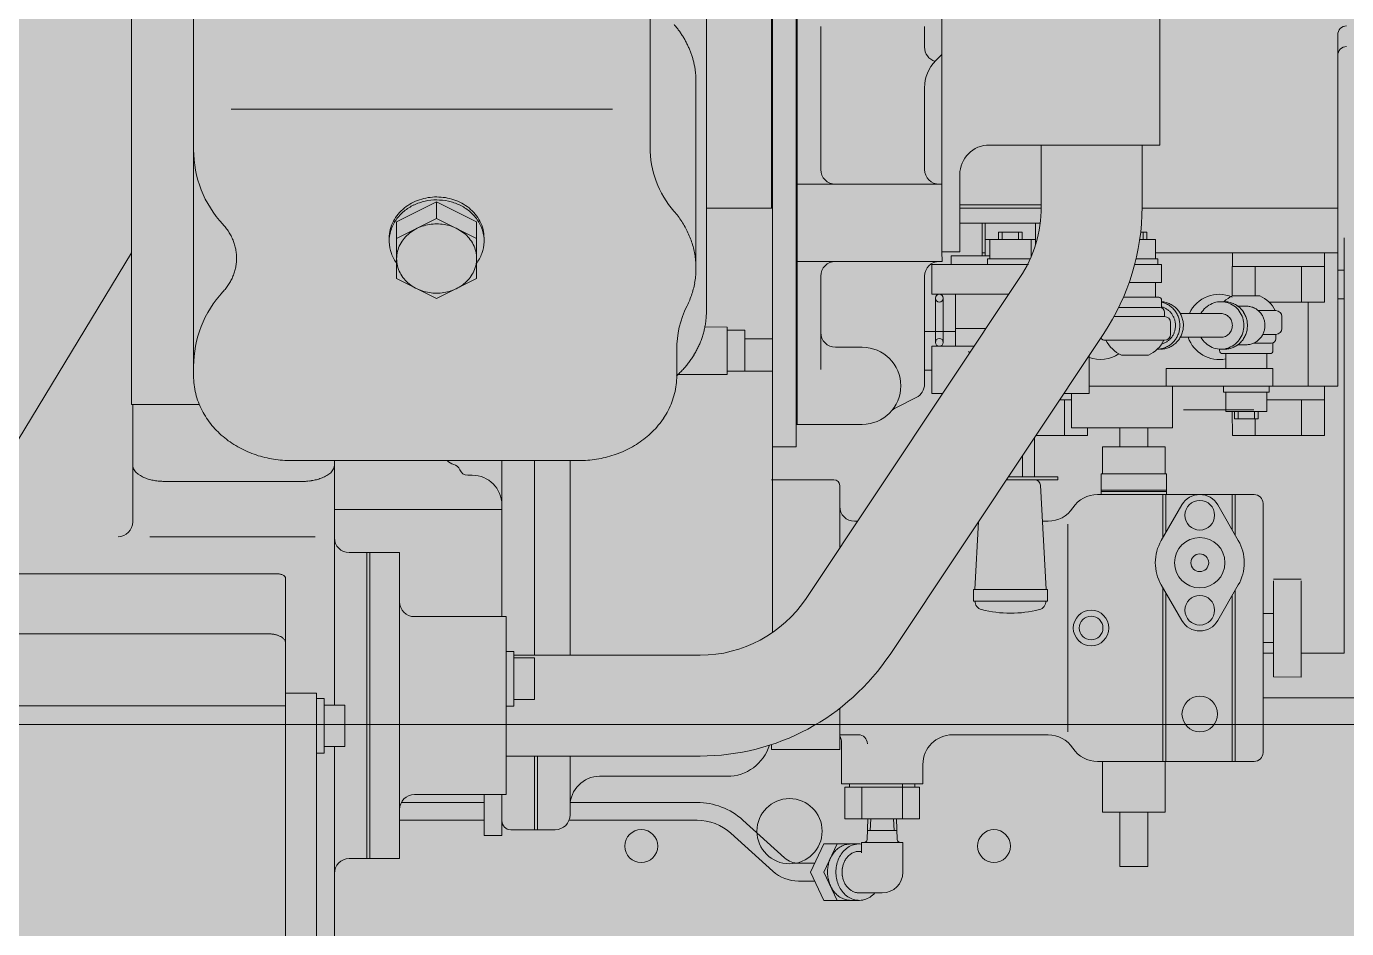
# Model space of a CAD drawing. Header units: millimetres. Extents: x 5121 to 246734, y -48180 to 129206.
# Drawn here: x 75896.1 to 76341.5, y 9935.4 to 10239.5 of the extents above; entities that cross this region are included whole.
import ezdxf

# ---------------------------------------------------------------- set-up
doc = ezdxf.new("R2010")
doc.units = ezdxf.units.MM
for name, color, linetype, lineweight in [('A-FLOR-PATT', 8, 'Continuous', 9), ('G-IMPT', 8, 'Continuous', 9), ('M-EQPM', 50, 'Continuous', 9)]:
    doc.layers.add(name, color=color, linetype=linetype, lineweight=lineweight)

# ---------------------------------------------------------------- blocks, each defined once
blk = doc.blocks.new('TKCS_MAY PHAT DIEN_251105 - TKCS_XREF_260106_MAY PHAT DIEN_dwg_112-2491696-TKCS_MB TỔNG THỂ TẦNG 1')
at = {"layer": 'G-IMPT'}
for p, q in [((19204.72, 25064.27), (19204.72, 25457.34)), ((19213.02, 25134.48), (19213.02, 25457.34)), ((19009.42, 25327.16), (19009.42, 25150.85)), ((19163.42, 25324.98), (19163.42, 25227.97)), ((19221.02, 25220.44), (19221.02, 25268.65)), ((19256.02, 25261.65), (19256.02, 25268.65)), ((19395.42, 25207.34), (19395.42, 25265.81)), ((19259.83, 25257.14), (19261.92, 25259.23)), ((19178.92, 25250.1), (19178.92, 25187.09)), ((19256.02, 25220.44), (19256.02, 25247.95)), ((19150.79, 25240.78), (19022.06, 25240.78)), ((19295.42, 25207.83), (19295.42, 25228.67)), ((19329.42, 25207.83), (19329.42, 25228.67)), ((19213.02, 25215.44), (19261.92, 25215.44)), ((19182.42, 25207.34), (19204.72, 25207.34)), ((19267.92, 25208.47), (19295.42, 25208.47)), ((19267.92, 25207.34), (19295.42, 25207.34)), ((19104.92, 25197.14), (19091.42, 25203.89)), ((19267.92, 25202.34), (19295.07, 25202.34)), ((19275.42, 25191.34), (19275.42, 25202.34)), ((19276.52, 25191.34), (19276.52, 25202.34)), ((19293.52, 25195.2), (19293.52, 25202.34)), ((19075.42, 25197.3), (19075.42, 25196.3)), ((19107.42, 25197.3), (19107.42, 25196.3)), ((19282.27, 25196.84), (19282.27, 25199.34)), ((19287.77, 25196.84), (19287.77, 25199.34)), ((19291.97, 25196.84), (19293.52, 25196.84)), ((19329.77, 25196.84), (19329.77, 25199.34)), ((18932.84, 25100.61), (18988.42, 25192.36)), ((19275.42, 25192.34), (19276.52, 25192.34)), ((19333.97, 25192.34), (19395.42, 25192.34)), ((19359.92, 25187.74), (19359.92, 25192.34)), ((19216.08, 25075.82), (19288.2, 25183.98)), ((19221.02, 25153.03), (19221.02, 25184.44)), ((19256.02, 25148.03), (19256.02, 25184.44)), ((19367.62, 25177.84), (19367.62, 25187.74)), ((19383.22, 25175.74), (19383.22, 25187.74)), ((19397.65, 25186.44), (19395.42, 25186.44)), ((19333.95, 25177.34), (19333.95, 25182.34)), ((19259.72, 25162.14), (19259.72, 25177.04)), ((19262.32, 25162.14), (19262.32, 25177.04)), ((19323.12, 25177.34), (19335.02, 25177.34)), ((19336.02, 25173.84), (19336.02, 25176.34)), ((19356.01, 25175.84), (19357.2, 25175.84)), ((19369.17, 25177.84), (19360, 25177.84)), ((19385.42, 25147.34), (19385.42, 25175.74)), ((19397.65, 25176.84), (19395.42, 25176.84)), ((19321.51, 25173.84), (19335.52, 25173.84)), ((19342.32, 25171.84), (19356.01, 25171.84)), ((19361.73, 25174.34), (19364.58, 25174.34)), ((19374.58, 25172.84), (19368.61, 25172.84)), ((19376.58, 25170.84), (19376.58, 25166.84)), ((19256.02, 25165.8), (19266.52, 25165.8)), ((19266.52, 25160.84), (19266.52, 25166.84)), ((19339.02, 25164.84), (19339.02, 25168.84)), ((19204.72, 25163.3), (19195.42, 25163.3)), ((19244.38, 25056.95), (19316.49, 25165.12)), ((19317.02, 25162.84), (19337.02, 25162.84)), ((19342.32, 25163.84), (19356.01, 25163.84)), ((19361.73, 25161.34), (19364.58, 25161.34)), ((19373.09, 25161.84), (19367.01, 25161.84)), ((19373.58, 25161.84), (19373.58, 25159.34)), ((19172.42, 25159.66), (19172.42, 25150.87)), ((19226.02, 25160.48), (19235.02, 25160.48)), ((19271.3, 25158.64), (19270.85, 25159.02)), ((19322.44, 25157.84), (19331.6, 25157.84)), ((19355.58, 25159.85), (19355.58, 25159.34)), ((19356.01, 25159.84), (19357.2, 25159.84)), ((19372.59, 25158.34), (19356.58, 25158.34)), ((19357.66, 25158.34), (19357.66, 25153.34)), ((19371.51, 25158.34), (19371.51, 25153.34)), ((19204.72, 25152.38), (19189.42, 25152.38)), ((19256.02, 25152.8), (19258.52, 25152.8)), ((19246.33, 25140.09), (19253.25, 25143.56)), ((18988.92, 25141.23), (18988.92, 25101.63)), ((19301.56, 25142.74), (19305.64, 25142.74)), ((19303.22, 25130.74), (19303.22, 25142.74)), ((19343.38, 25139.34), (19367.15, 25139.34)), ((19361.83, 25138.84), (19361.83, 25136.34)), ((19367.33, 25138.84), (19367.33, 25136.34)), ((19371.53, 25142.74), (19390.92, 25142.74)), ((19383.22, 25130.74), (19383.22, 25142.74)), ((19212.72, 25134.48), (19235.02, 25134.48)), ((19367.62, 25130.74), (19367.62, 25136.34)), ((19293.1, 25116.84), (19293.1, 25130.05)), ((19321.88, 25133.34), (19321.88, 25126.96)), ((19331.4, 25133.34), (19331.4, 25126.96)), ((19139.47, 25122.27), (19042.37, 25122.27)), ((19056.92, 25122.27), (19056.92, 25039.85)), ((19124.42, 25056.67), (19124.42, 25122.27)), ((19136.42, 25056.67), (19136.42, 25122.27)), ((19289.06, 25116.84), (19289.06, 25123.98)), ((19101.98, 25117.34), (19103.42, 25117.34)), ((19045.92, 25115.25), (18999.91, 25115.25)), ((19204.42, 25115.84), (19225.42, 25115.84)), ((19227.42, 25092.82), (19227.42, 25113.84)), ((19297.02, 25078.84), (19295.12, 25113.95)), ((19315.64, 25112.34), (19337.64, 25112.34)), ((19314.42, 25110.84), (19367.22, 25110.84)), ((19315.64, 25111.84), (19337.64, 25111.84)), ((19336.42, 25096.18), (19336.42, 25110.84)), ((19337.42, 25097.97), (19337.42, 25110.84)), ((19359.82, 25098.91), (19359.82, 25110.84)), ((19360.82, 25097.18), (19360.82, 25110.84)), ((19370.22, 25023.84), (19370.22, 25107.84)), ((19113.42, 25069.67), (19113.42, 25105.84)), ((19342.83, 25107.34), (19335.9, 25095.34)), ((19361.88, 25095.34), (19354.95, 25107.34)), ((19232.42, 25101.84), (19233.43, 25101.84)), ((19273.02, 25078.84), (19274.26, 25101.78)), ((19295.78, 25101.84), (19297.72, 25101.84)), ((19304.42, 25030.84), (19304.42, 25100.84)), ((19050.41, 25096.63), (18994.64, 25096.63)), ((19068.92, 25091.25), (19068.92, 24988.09)), ((19040.42, 25082.64), (19040.42, 24938.69)), ((19373.72, 25082.34), (19383.12, 25082.34)), ((19342.83, 25068.34), (19335.9, 25080.34)), ((19336.42, 25020.84), (19336.42, 25079.44)), ((19337.42, 25020.84), (19337.42, 25077.71)), ((19354.95, 25068.34), (19361.88, 25080.34)), ((19359.82, 25020.84), (19359.82, 25076.77)), ((19360.82, 25020.84), (19360.82, 25078.5)), ((19370.22, 25070.69), (19373.72, 25070.69)), ((19370.22, 25060.99), (19373.72, 25060.99)), ((19117.42, 25056.67), (19180.31, 25056.67)), ((19373.72, 25057.34), (19370.22, 25057.34)), ((19040.42, 25039.64), (18824.92, 25039.64)), ((20334.47, 25033.34), (18809.93, 25033.34)), ((19227.42, 25029.84), (19233.73, 25029.84)), ((19265.48, 25029.84), (19297.72, 25029.84)), ((19056.92, 25025.85), (19056.92, 24956.69)), ((19114.92, 25022.67), (19180.31, 25022.67)), ((19124.42, 24997.84), (19124.42, 25022.67)), ((19136.42, 25002.84), (19136.42, 25022.67)), ((19314.42, 25020.84), (19367.22, 25020.84)), ((19146.42, 25015.84), (19189.42, 25015.84)), ((19230.73, 25012.14), (19230.73, 25013.34)), ((19234.85, 25001.56), (19234.85, 25012.14)), ((19248.62, 25001.56), (19248.62, 25013.34)), ((19252.73, 25012.14), (19252.73, 25013.34)), ((19079.51, 25007.03), (19107.42, 25007.03)), ((19136.49, 25007.03), (19179.29, 25007.03)), ((19078.92, 25001.03), (19107.42, 25001.03)), ((19136.08, 25001.03), (19179.29, 25001.03)), ((19194.71, 25001.09), (19208.83, 24988.34)), ((19236.62, 24994.5), (19236.87, 25001.56)), ((19237.73, 24997.53), (19237.87, 25001.56)), ((19245.74, 24997.53), (19245.59, 25001.56)), ((19246.84, 24994.5), (19246.59, 25001.56)), ((19116.42, 24997.84), (19125.42, 24997.84)), ((19190.69, 24996.64), (19204.81, 24983.89)), ((19236.73, 24997.53), (19246.74, 24997.53)), ((19233.95, 24990.53), (19234.73, 24990.53)), ((19213.52, 24986.53), (19218.97, 24986.53)), ((19213.52, 24980.53), (19218.97, 24980.53)), ((19233.95, 24976.53), (19241.73, 24976.53))]:
    blk.add_line(p, q, dxfattribs=at)
at = {"layer": 'G-IMPT', "flags": 128}
for points in [[(19204.42, 25457.34), (19220.42, 25457.34), (19220.42, 25777.34), (19204.42, 25777.34), (19204.42, 25457.34), (19204.42, 25207.34)], [(19176.92, 25494.52), (19182.42, 25494.52), (19182.42, 25172.43)], [(19204.72, 25126.94), (19212.72, 25126.94), (19212.72, 25457.34)], [(19011.35, 25141.23), (18988.42, 25141.23), (18988.42, 25356.37)], [(19277.92, 25228.67), (19335.42, 25228.67), (19335.42, 25298.67), (19261.92, 25298.67), (19261.92, 25192.67), (19262.02, 25189.44), (19213.02, 25189.44)], [(19261.92, 25192.67), (19267.92, 25192.67), (19267.92, 25218.67)], [(19077.92, 25197.14), (19091.42, 25203.89), (19091.42, 25209.56), (19104.92, 25202.81), (19104.92, 25183.64)], [(19091.42, 25209.56), (19077.92, 25202.81), (19077.92, 25183.64), (19091.42, 25176.88), (19104.92, 25183.64)], [(19311.52, 25147.34), (19373.58, 25147.34), (19395.42, 25147.34), (19395.42, 25207.34), (19329.42, 25207.34)], [(19276.52, 25196.84), (19278.07, 25196.84), (19278.07, 25190.34)], [(19278.07, 25196.84), (19291.97, 25196.84), (19291.97, 25190.96)], [(19281.02, 25196.84), (19281.02, 25199.34), (19289.02, 25199.34), (19289.02, 25196.84)], [(19333.97, 25190.34), (19333.97, 25196.84), (19328.63, 25196.84)], [(19331.02, 25196.84), (19331.02, 25199.34), (19328.95, 25199.34)], [(19397.65, 25197.34), (19397.65, 25057.34), (19383.12, 25057.34)], [(19372.24, 25175.74), (19391.01, 25175.74), (19390.92, 25187.74), (19390.92, 25192.34)], [(19291.1, 25188.34), (19258.52, 25188.34), (19258.52, 25178.34), (19284.44, 25178.34)], [(19265.02, 25188.34), (19265.02, 25191.34), (19278.07, 25191.34)], [(19277.32, 25188.34), (19277.32, 25190.34), (19291.7, 25190.34)], [(19325.08, 25182.34), (19336.02, 25182.34), (19336.02, 25188.34), (19326.91, 25188.34)], [(19327.4, 25190.34), (19334.72, 25190.34), (19334.72, 25188.34)], [(19359.83, 25177.84), (19359.83, 25187.74), (19390.92, 25187.74)], [(19266.52, 25178.34), (19266.52, 25166.84), (19276.77, 25166.84)], [(19319.95, 25170.84), (19337.02, 25170.84), (19337.02, 25172.34)], [(19181.93, 25167.34), (19189.42, 25167.3), (19189.42, 25151.3), (19172.9, 25151.34)], [(19189.42, 25166.23), (19195.42, 25166.23), (19195.42, 25152.38)], [(19374.58, 25163.34), (19374.58, 25164.84), (19370.17, 25164.84)], [(19262.1, 25144.84), (19258.52, 25144.84), (19258.52, 25160.84), (19272.77, 25160.84)], [(19302.97, 25144.84), (19311.52, 25144.84), (19311.52, 25157.67)], [(19337.59, 25147.34), (19337.59, 25153.34), (19373.58, 25153.34), (19373.58, 25147.34)], [(19305.64, 25144.84), (19305.64, 25133.34), (19339.64, 25133.34), (19339.64, 25147.34)], [(19372.29, 25147.34), (19372.29, 25145.34), (19356.88, 25145.34), (19356.88, 25147.34)], [(19371.53, 25145.34), (19371.53, 25138.84), (19357.63, 25138.84), (19357.63, 25145.34)], [(19359.83, 25138.84), (19359.92, 25130.74), (19391.01, 25130.74), (19390.92, 25142.74), (19390.92, 25147.34)], [(19368.58, 25138.84), (19368.58, 25136.34), (19360.59, 25136.34), (19360.59, 25138.84)], [(19293.56, 25130.74), (19311.01, 25130.74), (19311.01, 25133.34)], [(19337.24, 25117.84), (19337.24, 25126.96), (19316.04, 25126.96), (19316.04, 25117.84)], [(19056.92, 25105.84), (19113.42, 25105.84), (19113.42, 25122.27)], [(19283.63, 25115.84), (19301.02, 25115.84), (19301.02, 25116.84), (19284.3, 25116.84)], [(19337.64, 25110.84), (19337.64, 25117.84), (19315.64, 25117.84), (19315.64, 25110.84)], [(19061.92, 25091.25), (19067.92, 25091.25), (19067.92, 24988.09), (19061.92, 24988.09)], [(19067.92, 25091.25), (19078.92, 25091.25), (19078.92, 24988.09), (19067.92, 24988.09)], [(19040.17, 25083.25), (19040, 25083.41), (19039.82, 25083.54), (19039.63, 25083.66), (19039.42, 25083.76), (19039.21, 25083.85), (19039, 25083.92), (19038.78, 25083.98), (19038.56, 25084.03), (19038.33, 25084.07), (19038.11, 25084.1), (19037.88, 25084.12), (19037.65, 25084.13), (19037.43, 25084.14), (18802.72, 25084.14)], [(19373.72, 25081.74), (19373.72, 25049.34), (19383.12, 25049.24), (19383.12, 25081.74)], [(19083.92, 25069.67), (19103.92, 25069.67), (19114.92, 25069.67), (19114.92, 25009.67), (19103.92, 25009.67), (19083.92, 25009.67)], [(19035.34, 25063.85), (19034.88, 25063.88), (19034.43, 25063.89), (18809.09, 25063.89)], [(19114.92, 25039.53), (19117.42, 25039.53), (19117.42, 25057.93), (19114.92, 25057.93)], [(19117.42, 25041.73), (19124.42, 25041.73), (19124.42, 25055.73), (19117.42, 25055.73)], [(19040.42, 25043.85), (19050.92, 25043.85), (19050.92, 24938.69), (19041.92, 24938.69), (19030.42, 24938.69), (18824.92, 24926.17), (18676.92, 24926.17), (18484.42, 24929.14), (17865.42, 24938.69), (17853.92, 24938.69), (17853.92, 25043.85), (17855.42, 25043.85), (17842.92, 25043.85), (17842.92, 24938.69), (17853.92, 24938.69)], [(19050.92, 25042.05), (19053.42, 25042.05), (19053.42, 25023.65), (19050.92, 25023.65)], [(19370.22, 25042.34), (20334.47, 25042.34), (20334.47, 24952.34), (20334.47, 25042.34), (20343.47, 25042.34), (20343.47, 24952.34), (20334.47, 24952.34), (19060.42, 24952.34)], [(19053.42, 25039.85), (19060.42, 25039.85), (19060.42, 25025.85), (19053.42, 25025.85)], [(19204.42, 25026.54), (19204.42, 25024.84), (19227.42, 25024.84), (19227.42, 25038.76)], [(19227.98, 25027.84), (19227.98, 25013.34), (19255.48, 25013.34), (19255.48, 25019.84)], [(19131.42, 24997.84), (19125.42, 24997.84), (19125.42, 25022.67)], [(19316.04, 25020.84), (19316.04, 25003.72), (19337.24, 25003.72), (19337.24, 25020.84)], [(19113.42, 25009.67), (19113.42, 24995.84), (19107.42, 24995.84), (19107.42, 25009.67)], [(19254.28, 25012.14), (19229.18, 25012.14), (19229.18, 25001.56), (19254.28, 25001.56), (19254.28, 25012.14)], [(19331.4, 25003.72), (19331.4, 24985.46), (19321.88, 24985.46), (19321.88, 25003.72)], [(19233.96, 24974.03), (19222.04, 24974.03), (19217.56, 24983.53), (19222.04, 24993.03), (19233.95, 24993.03)], [(19226.58, 24993.03), (19222.1, 24983.53), (19226.58, 24974.03)], [(19248.73, 24983.53), (19248.73, 24993.53), (19234.73, 24993.53), (19234.73, 24990.05)]]:
    blk.add_lwpolyline(points, dxfattribs=at)
blk.add_lwpolyline([(19272.52, 25078.84), (19272.52, 25074.84), (19297.52, 25074.84), (19297.52, 25078.84)], close=True, dxfattribs=at)
at = {"layer": 'G-IMPT'}
for centre, radius in [((19261.02, 25177.04), 1.3), ((19261.02, 25162.14), 1.3), ((19348.89, 25103.84), 5), ((19348.89, 25087.84), 8.5), ((19348.89, 25087.84), 3), ((19348.89, 25071.84), 5), ((19312.22, 25065.84), 6), ((19312.22, 25065.84), 4), ((19348.89, 25036.84), 6), ((19210.49, 24997.34), 11), ((19160.46, 24992.34), 5.55), ((19279.46, 24992.34), 5.55)]:
    blk.add_circle(centre, radius, dxfattribs=at)
for centre, radius, start, end in [((19146.86, 25247.95), 32.63, 38.6249, 40.9378), ((19147.27, 25248.28), 32.09, 36.2743, 38.6249), ((19398.42, 25265.81), 3, 90, 180), ((19147.69, 25248.59), 31.58, 33.8865, 36.2743), ((19148.1, 25248.86), 31.08, 31.458, 33.8865), ((19148.5, 25249.11), 30.61, 28.9921, 31.4579), ((19148.89, 25249.33), 30.16, 26.49, 28.992), ((19149.26, 25249.51), 29.75, 23.9533, 26.4899), ((19149.61, 25249.67), 29.37, 21.384, 23.9532), ((19149.94, 25249.79), 29.02, 18.7844, 21.3838), ((19150.23, 25249.89), 28.71, 16.1576, 18.7843), ((19261.02, 25261.65), 5, 180, 253.0191), ((19398.42, 25258.84), 3, 90, 180), ((19150.49, 25249.97), 28.44, 13.5067, 16.1574), ((19150.71, 25250.02), 28.21, 10.8315, 13.5064), ((19150.89, 25250.05), 28.03, 8.139, 10.8313), ((19269.02, 25247.95), 13, 135, 180), ((19151.03, 25250.07), 27.89, 5.4333, 8.1387), ((19151.12, 25250.08), 27.8, 2.7188, 5.433), ((19151.17, 25250.09), 27.75, 0.0001, 2.7185), ((19196.42, 25227.97), 33, 180, 220.9556), ((19277.92, 25218.67), 10, 90, 180), ((19046.42, 25227.1), 37, 180, 222.8465), ((19226.02, 25220.44), 5, 180, 269.9999), ((19261.02, 25220.44), 5, 180, 269.9999), ((19091.12, 25193.94), 17.16, 108.4991, 118.2936), ((19091.39, 25193.15), 18, 99.1747, 108.5139), ((19091.46, 25191.78), 18.38, 90.073, 102.4304), ((19091.46, 25192.73), 18.43, 90.0667, 99.1892), ((19091.47, 25192.75), 18.4, 80.9438, 90.0811), ((19091.47, 25191.81), 18.34, 77.7251, 90.1085), ((19091.55, 25193.22), 17.92, 71.5762, 80.9584), ((19091.83, 25194.05), 17.05, 61.7321, 71.591), ((19089.59, 25195.12), 14.49, 129.2785, 144.953), ((19089.79, 25195.91), 14.78, 128.7551, 140.1308), ((19090.67, 25193.82), 16.18, 115.2663, 129.3046), ((19090.58, 25194.93), 16.04, 118.2794, 128.7661), ((19091.28, 25192.54), 17.59, 102.3943, 115.302), ((19091.66, 25192.63), 17.5, 64.7832, 77.7613), ((19092.29, 25193.93), 16.06, 50.6749, 64.8186), ((19092.37, 25195.06), 15.91, 51.1788, 61.7461), ((19093.16, 25196.04), 14.65, 39.7118, 51.1892), ((19093.36, 25195.24), 14.36, 34.8912, 50.6994), ((19146.99, 25185.06), 32.45, 37.1219, 40.954), ((19252.42, 25207.83), 43, 326.3099, 360), ((19252.42, 25207.83), 77, 326.3099, 360), ((19005.66, 25189.29), 18.6, 37.9203, 42.8605), ((19088.02, 25197.12), 12.62, 152.5247, 165.8454), ((19088.36, 25195.98), 12.98, 144.9602, 162.4522), ((19088.87, 25196.68), 13.58, 140.1281, 152.5123), ((19090.98, 25187.98), 14.01, 108.3562, 128.6038), ((19091.45, 25186.69), 15.38, 90.028, 108.4735), ((19091.48, 25186.74), 15.34, 71.6458, 90.1437), ((19091.96, 25188.09), 13.9, 51.3514, 71.7631), ((19094.08, 25196.79), 13.46, 27.2291, 39.7131), ((19094.57, 25196.08), 12.89, 17.2695, 34.8803), ((19094.89, 25197.22), 12.54, 13.8153, 27.2148), ((19147.68, 25185.58), 31.59, 33.1857, 37.1219), ((19148.35, 25186.02), 30.79, 29.1448, 33.1855), ((19006.16, 25189.68), 17.96, 32.8042, 37.9203), ((19006.66, 25190), 17.37, 27.5126, 32.8038), ((19007.12, 25190.24), 16.85, 22.0585, 27.5116), ((19087.5, 25197.26), 12.08, 165.8753, 179.7947), ((19087.53, 25196.26), 12.11, 162.5159, 181.2641), ((19089.69, 25189.58), 11.95, 128.5204, 152.2637), ((19093.26, 25189.7), 11.84, 27.4572, 51.4293), ((19095.34, 25196.34), 12.08, 358.4089, 17.202), ((19095.37, 25197.34), 12.05, 359.841, 13.7838), ((19148.99, 25186.38), 30.05, 25.0054, 29.1444), ((19149.58, 25186.65), 29.4, 20.7749, 25.0049), ((19150.1, 25186.85), 28.84, 16.4642, 20.7742), ((19007.52, 25190.4), 16.42, 16.4624, 22.057), ((19007.84, 25190.5), 16.08, 10.7499, 16.4604), ((19008.06, 25190.54), 15.86, 4.9551, 10.7475), ((19087.57, 25196.28), 12.15, 181.3581, 200.0455), ((19088.32, 25190.32), 10.4, 152.365, 179.6452), ((19094.57, 25190.4), 10.35, 359.9438, 27.3403), ((19095.23, 25196.36), 12.19, 339.6842, 358.3151), ((19150.54, 25186.98), 28.39, 12.0818, 16.4632), ((19150.87, 25187.05), 28.06, 7.6472, 12.0807), ((19008, 25190.57), 15.92, 347.5164, 353.2918), ((19008.14, 25190.55), 15.78, 353.2945, 359.1201), ((19008.16, 25190.55), 15.76, 359.123, 4.9524), ((19088.45, 25196.61), 13.09, 200.1045, 217.4553), ((19088.27, 25190.37), 10.35, 179.9386, 207.3355), ((19094.51, 25190.45), 10.41, 332.3653, 359.645), ((19094.3, 25196.72), 13.19, 322.4053, 339.6294), ((19151.08, 25187.08), 27.84, 3.1789, 7.646), ((19151.17, 25187.09), 27.75, 358.6962, 3.1777), ((19226.02, 25184.44), 5, 90, 180), ((19261.02, 25184.44), 5, 90, 180), ((19006.99, 25190.92), 17, 330.8571, 336.2664), ((19007.41, 25190.74), 16.54, 336.2678, 341.8276), ((19007.75, 25190.62), 16.17, 341.8294, 347.514), ((19089.58, 25191.08), 11.84, 207.4524, 231.4252), ((19093.16, 25191.19), 11.95, 308.5164, 332.259), ((19150.97, 25187.1), 27.95, 349.7641, 354.216), ((19151.13, 25187.09), 27.79, 354.2172, 358.6949), ((19046.42, 25154), 37, 137.1535, 180), ((19005.5, 25191.95), 18.81, 315.6581, 320.5477), ((19006.01, 25191.53), 18.15, 320.5475, 325.6139), ((19006.51, 25191.19), 17.54, 325.6142, 330.8563), ((19090.88, 25192.68), 13.9, 231.3474, 251.7596), ((19091.36, 25194.04), 15.34, 251.6423, 270.1404), ((19091.39, 25194.08), 15.38, 270.0247, 288.4701), ((19091.86, 25192.79), 14.01, 288.3528, 308.5998), ((19150.3, 25187.26), 28.64, 341.0101, 345.3551), ((19150.69, 25187.16), 28.24, 345.3561, 349.763), ((19149.25, 25187.67), 29.77, 332.5595, 336.7401), ((19149.81, 25187.43), 29.16, 336.7407, 341.0093), ((19335.02, 25176.34), 1, 0.0001, 90.0001), ((19335.59, 25168.28), 7.56, 75.2209, 86.7498), ((19334.39, 25168.23), 7.61, 66.8043, 77.6206), ((19334.35, 25168.15), 7.7, 56.1094, 66.8016), ((19335.57, 25168.22), 7.63, 63.7804, 75.2166), ((19334.29, 25168.06), 7.81, 45.5741, 56.1081), ((19335.53, 25168.12), 7.73, 52.494, 63.7776), ((19355.42, 25167.34), 11, 66.3558, 155.8484), ((19356.08, 25168.11), 7.74, 113.1717, 132.2284), ((19356.02, 25168.26), 7.58, 93.7147, 113.1564), ((19356.01, 25168.28), 7.56, 74.1729, 93.6915), ((19364.58, 25167.84), 11, 114.6197, 133.3418), ((19357.2, 25168.29), 7.55, 78.2579, 89.9975), ((19355.98, 25168.18), 7.67, 54.9195, 74.1533), ((19357.19, 25168.23), 7.61, 66.5844, 78.2532), ((19357.15, 25168.15), 7.7, 55.0574, 66.581), ((19355.86, 25168.01), 7.87, 36.1724, 54.9129), ((19357.08, 25168.05), 7.83, 43.7186, 55.056), ((19364.58, 25167.84), 11, 27.0357, 65.3804), ((19205.42, 25159.66), 33, 153.4968, 180), ((19155.29, 25172.5), 27.13, 353.4154, 356.6475), ((19155.37, 25172.49), 27.06, 356.6479, 359.8887), ((19335.52, 25172.34), 1.5, 0.0001, 90.0001), ((19334.39, 25168.17), 6.17, 64.8995, 74.641), ((19334.35, 25168.1), 6.25, 55.2712, 64.8976), ((19337.02, 25168.84), 2, 359.9999, 89.9999), ((19334.3, 25168.03), 6.34, 45.783, 55.2703), ((19334.24, 25167.96), 6.44, 36.4415, 45.7831), ((19334.16, 25167.9), 6.53, 27.2371, 36.4425), ((19334.2, 25167.97), 7.93, 35.2082, 45.5742), ((19334.09, 25167.86), 6.61, 18.146, 27.2388), ((19335.45, 25168.02), 7.86, 41.3939, 52.493), ((19334.11, 25167.9), 8.05, 24.9981, 35.2096), ((19335.35, 25167.94), 7.99, 30.4812, 41.3947), ((19334.02, 25167.86), 8.15, 14.914, 25.0005), ((19333.96, 25167.84), 8.21, 4.9063, 14.9171), ((19335.25, 25167.88), 8.1, 19.7286, 30.4834), ((19335.17, 25167.85), 8.19, 9.0902, 19.7319), ((19356.23, 25167.95), 7.96, 132.2294, 150.7697), ((19356.01, 25168.06), 3.78, 78.2579, 89.9975), ((19356.01, 25168.04), 3.8, 66.5844, 78.2532), ((19355.99, 25167.99), 3.85, 55.0574, 66.581), ((19355.95, 25167.94), 3.91, 43.7186, 55.056), ((19355.9, 25167.9), 3.98, 32.5763, 43.7191), ((19355.85, 25167.86), 4.04, 21.6073, 32.5784), ((19355.69, 25167.88), 8.08, 17.9383, 36.1798), ((19356.99, 25167.95), 7.96, 32.5763, 43.7191), ((19355.57, 25167.84), 8.22, 0.0043, 17.9547), ((19356.88, 25167.89), 8.08, 21.6073, 32.5784), ((19356.79, 25167.85), 8.18, 10.7649, 21.6106), ((19364.58, 25168.23), 6.11, 78.2223, 89.9972), ((19364.57, 25168.18), 6.16, 66.5189, 78.2172), ((19364.54, 25168.11), 6.24, 54.9736, 66.5153), ((19364.48, 25168.02), 6.35, 43.6301, 54.9721), ((19364.39, 25167.94), 6.47, 32.4966, 43.6307), ((19364.3, 25167.88), 6.57, 21.5478, 32.4989), ((19364.23, 25167.85), 6.66, 10.7334, 21.5513), ((19374.58, 25170.84), 2, 0, 90), ((19154.7, 25172.61), 27.73, 343.8427, 347.0055), ((19154.96, 25172.55), 27.47, 347.0059, 350.1986), ((19155.15, 25172.51), 27.27, 350.199, 353.4149), ((19334.09, 25167.82), 6.61, 333.1097, 342.2028), ((19334.03, 25167.85), 6.67, 9.1371, 18.1483), ((19334.03, 25167.83), 6.67, 342.2006, 351.2142), ((19334, 25167.84), 6.7, 0.1781, 9.1396), ((19334, 25167.84), 6.7, 351.2116, 0.1808), ((19334.02, 25167.82), 8.15, 334.8177, 344.9142), ((19333.96, 25167.84), 8.21, 344.9112, 354.9275), ((19333.93, 25167.84), 8.24, 354.9241, 4.9097), ((19335.19, 25167.83), 8.17, 337.2416, 347.9159), ((19335.13, 25167.84), 8.23, 347.9122, 358.5117), ((19335.13, 25167.84), 8.23, 358.5076, 9.0941), ((19355.9, 25167.78), 3.98, 316.2381, 327.383), ((19355.85, 25167.82), 4.04, 327.3809, 338.3579), ((19355.81, 25167.85), 4.09, 10.7649, 21.6106), ((19355.81, 25167.83), 4.09, 338.3546, 349.2059), ((19355.78, 25167.84), 4.11, 349.2019, 0.0022), ((19355.78, 25167.84), 4.11, 359.9978, 10.769), ((19355.57, 25167.84), 8.22, 342.0693, 0.024), ((19356.79, 25167.83), 8.18, 338.3764, 349.2275), ((19356.74, 25167.84), 8.23, 359.9978, 10.769), ((19356.74, 25167.84), 8.23, 349.2235, 0.0022), ((19364.23, 25167.83), 6.66, 338.4357, 349.259), ((19364.19, 25167.84), 6.7, 359.9977, 10.7377), ((19364.19, 25167.84), 6.7, 349.2547, 0.0023), ((19374.58, 25166.84), 2, 270, 360), ((19153.66, 25172.98), 28.84, 334.5875, 337.6285), ((19154.05, 25172.82), 28.42, 337.6288, 340.715), ((19154.4, 25172.69), 28.04, 340.7153, 343.8424), ((19226.02, 25165.48), 5, 180, 269.9999), ((19317.02, 25164.84), 2, 218.8496, 270), ((19327.02, 25167.84), 11, 207.0357, 245.3803), ((19327.02, 25167.84), 11, 294.6197, 332.9643), ((19334.39, 25167.51), 6.18, 285.7391, 295.468), ((19337.02, 25164.84), 2, 269.9999, 359.9999), ((19334.35, 25167.58), 6.25, 295.4699, 305.0934), ((19334.36, 25167.53), 7.69, 293.0107, 303.7), ((19334.3, 25167.66), 6.34, 305.0943, 314.5729), ((19335.54, 25167.53), 7.7, 293.0055, 304.3307), ((19334.29, 25167.62), 7.81, 303.7013, 314.2343), ((19334.23, 25167.72), 6.44, 314.5728, 323.9089), ((19334.16, 25167.78), 6.53, 323.9079, 333.1114), ((19334.21, 25167.71), 7.93, 314.2342, 324.6033), ((19335.47, 25167.63), 7.82, 304.3322, 315.4808), ((19334.11, 25167.78), 8.05, 324.602, 334.82), ((19335.38, 25167.72), 7.95, 315.4805, 326.4458), ((19335.28, 25167.79), 8.07, 326.444, 337.2446), ((19355.42, 25167.34), 11, 198.5486, 281.7301), ((19356.23, 25167.73), 7.96, 209.2425, 227.7803), ((19356.08, 25167.57), 7.74, 227.7813, 246.846), ((19356.01, 25167.62), 3.78, 270.0026, 281.7396), ((19356.01, 25167.64), 3.8, 281.7443, 293.3965), ((19355.99, 25167.69), 3.85, 293.3998, 304.9032), ((19355.98, 25167.5), 7.67, 285.8671, 305.098), ((19355.95, 25167.74), 3.91, 304.9046, 316.2386), ((19357.15, 25167.53), 7.7, 293.4084, 304.926), ((19355.86, 25167.67), 7.87, 305.1046, 323.8386), ((19357.08, 25167.63), 7.83, 304.9275, 316.261), ((19355.69, 25167.8), 8.08, 323.8313, 342.0858), ((19356.99, 25167.73), 7.96, 316.2606, 327.405), ((19356.88, 25167.79), 8.08, 327.4029, 338.3797), ((19364.58, 25167.45), 6.11, 270.0028, 281.7758), ((19364.57, 25167.5), 6.16, 281.7809, 293.4709), ((19364.54, 25167.57), 6.24, 293.4744, 305.0101), ((19364.48, 25167.66), 6.35, 305.0116, 316.3497), ((19364.39, 25167.74), 6.47, 316.3492, 327.4848), ((19364.3, 25167.8), 6.57, 327.4825, 338.4393), ((19373.08, 25163.34), 1.5, 270, 360), ((19151.84, 25174.03), 30.95, 322.9318, 325.7656), ((19152.32, 25173.71), 30.37, 325.7656, 328.6536), ((19152.78, 25173.42), 29.82, 328.6537, 331.5948), ((19153.23, 25173.18), 29.31, 331.5949, 334.5873), ((19235.02, 25147.48), 13, 270, 90), ((19315.42, 25167.34), 11, 249.2406, 304.3302), ((19334.4, 25167.4), 7.56, 271.3143, 282.1937), ((19335.59, 25167.39), 7.55, 270.0024, 281.5363), ((19334.39, 25167.44), 7.61, 282.1974, 293.008), ((19335.58, 25167.44), 7.6, 281.5408, 293.0023), ((19356.02, 25167.42), 7.58, 246.8613, 266.3124), ((19356.01, 25167.4), 7.56, 266.3356, 285.8476), ((19356.58, 25159.34), 1, 180, 270), ((19357.2, 25167.39), 7.55, 270.0026, 281.7396), ((19357.19, 25167.44), 7.61, 281.7443, 293.4051), ((19372.58, 25159.34), 1, 270, 360), ((19150.39, 25175.24), 32.83, 314.7561, 317.4276), ((19150.87, 25174.8), 32.18, 317.4275, 320.1525), ((19151.35, 25174.4), 31.56, 320.1525, 322.9318), ((19034.24, 25150.83), 24.82, 179.9128, 186.9093), ((19034.5, 25150.86), 25.08, 186.914, 193.8398), ((19147.32, 25150.91), 25.1, 346.0955, 353.0161), ((19147.59, 25150.87), 24.83, 353.0207, 0.0155), ((19149.93, 25175.7), 33.48, 312.137, 314.7562), ((19251.02, 25148.03), 5, 296.5652, 360), ((19035, 25150.99), 25.6, 193.8437, 200.6296), ((19146.8, 25151.04), 25.63, 339.3139, 346.0916), ((19035.71, 25151.26), 26.36, 200.6324, 207.2213), ((19036.56, 25151.7), 27.32, 207.223, 213.5821), ((19145.22, 25151.75), 27.37, 326.3802, 332.7285), ((19146.08, 25151.31), 26.4, 332.7301, 339.3111), ((19248.56, 25135.62), 5, 116.5654, 138.7993), ((19037.5, 25152.32), 28.44, 213.5827, 219.6907), ((19144.29, 25152.38), 28.5, 320.2824, 326.3796), ((19038.44, 25153.1), 29.67, 219.6905, 225.5461), ((19039.35, 25154.02), 30.96, 225.5453, 231.157), ((19040.16, 25155.04), 32.26, 231.1557, 236.541), ((19141.61, 25155.1), 32.33, 303.4681, 308.8417), ((19142.43, 25154.09), 31.03, 308.8404, 314.4399), ((19143.34, 25153.17), 29.73, 314.439, 320.2826), ((19040.86, 25156.09), 33.52, 236.5394, 241.7223), ((19041.42, 25157.12), 34.69, 241.7206, 246.7283), ((19140.37, 25157.18), 34.75, 293.3025, 298.2997), ((19140.92, 25156.15), 33.58, 298.2979, 303.4697), ((19041.83, 25158.08), 35.74, 246.7264, 251.5877), ((19042.11, 25158.92), 36.63, 251.5859, 256.33), ((19042.28, 25159.59), 37.32, 256.3282, 260.9846), ((19042.35, 25160.06), 37.79, 260.9828, 265.5804), ((19042.37, 25160.31), 38.04, 265.5786, 270.1473), ((19098.42, 25125.84), 5, 225.5762, 255.5225), ((19096.42, 25118.09), 3, 21.9828, 75.5225), ((19139.42, 25160.31), 38.04, 269.919, 274.4824), ((19139.44, 25160.08), 37.81, 274.4806, 279.0734), ((19139.51, 25159.62), 37.34, 279.0716, 283.7209), ((19139.68, 25158.96), 36.66, 283.7191, 288.4547), ((19139.95, 25158.13), 35.79, 288.4528, 293.3044), ((18991.74, 25120.72), 2.82, 179.41, 196.3521), ((18992.23, 25120.88), 3.33, 196.4663, 210.7947), ((18993.08, 25121.38), 4.33, 210.7769, 221.8076), ((18994.11, 25122.3), 5.7, 221.7552, 230.1358), ((18995.16, 25123.55), 7.34, 230.0917, 236.6015), ((18996.16, 25125.04), 9.13, 236.5716, 241.8014), ((18997.04, 25126.69), 11, 241.7819, 246.1257), ((18997.8, 25128.39), 12.86, 246.1126, 249.8252), ((19047.98, 25128.48), 12.95, 290.228, 293.9134), ((19048.73, 25126.78), 11.09, 293.9006, 298.2041), ((19049.62, 25125.14), 9.22, 298.1849, 303.3596), ((19050.61, 25123.64), 7.42, 303.3304, 309.76), ((19051.67, 25122.37), 5.78, 309.7169, 317.9772), ((19052.7, 25121.45), 4.39, 317.9245, 328.7955), ((19053.57, 25120.92), 3.37, 328.7735, 342.934), ((19054.09, 25120.76), 2.83, 343.0402, 359.8942), ((19101.98, 25120.34), 3, 201.9828, 269.9999), ((19103.42, 25107.34), 10, 0, 90), ((18998.42, 25130.07), 14.66, 249.8163, 253.0756), ((18998.91, 25131.68), 16.34, 253.0694, 255.996), ((18999.28, 25133.15), 17.85, 255.9913, 258.6695), ((18999.54, 25134.44), 19.17, 258.666, 261.1603), ((18999.71, 25135.52), 20.26, 261.1576, 263.5179), ((18999.8, 25136.35), 21.09, 263.5156, 265.7824), ((18999.84, 25136.92), 21.66, 265.7804, 267.9875), ((18999.86, 25137.21), 21.95, 267.9857, 270.1639), ((19045.92, 25137.21), 21.96, 269.981, 272.1515), ((19045.93, 25136.93), 21.68, 272.1497, 274.3486), ((19045.97, 25136.38), 21.12, 274.3466, 276.6042), ((19046.07, 25135.56), 20.3, 276.602, 278.9524), ((19046.24, 25134.5), 19.22, 278.9497, 281.4331), ((19046.5, 25133.22), 17.92, 281.4297, 284.0961), ((19046.87, 25131.76), 16.41, 284.0915, 287.0052), ((19047.36, 25130.16), 14.74, 286.9991, 290.2368), ((19225.42, 25113.84), 2, 0, 90), ((19293.12, 25113.84), 2, 3.096, 90), ((19314.42, 25100.84), 10, 90, 146.633), ((19348.89, 25103.84), 7, 30, 150), ((19367.22, 25107.84), 3, 0, 90), ((19232.42, 25106.84), 5, 180, 269.9999), ((19297.72, 25111.84), 10, 270, 326.633), ((18983.92, 25101.63), 5, 270, 360), ((19061.92, 25096.25), 5, 180, 269.9999), ((19348.89, 25087.84), 15, 150, 210), ((19348.89, 25087.84), 15, 330, 30), ((19039.29, 25082.47), 1.17, 30.5769, 41.6376), ((19039.52, 25082.61), 0.905, 16.2702, 30.5921), ((19039.65, 25082.65), 0.767, 359.2312, 16.1558), ((19083.92, 25074.67), 5, 180, 269.9999), ((19180.31, 25099.67), 43, 270, 326.3099), ((19276.02, 25074.95), 3, 180, 255.9227), ((19285.02, 25110.84), 40, 255.9217, 284.0783), ((19294.02, 25074.95), 3, 284.0772, 360), ((19348.89, 25071.84), 7, 210.0001, 330), ((19034.49, 25052.39), 11.49, 83.5302, 85.7996), ((19034.55, 25052.85), 11.03, 81.1685, 83.5325), ((19034.64, 25053.44), 10.44, 78.6721, 81.1713), ((19034.78, 25054.15), 9.72, 75.9909, 78.6756), ((19034.98, 25054.95), 8.89, 73.0653, 75.9954), ((19035.25, 25055.83), 7.97, 69.8016, 73.0717), ((19035.59, 25056.75), 6.99, 66.091, 69.8104), ((19036, 25057.67), 5.97, 61.7415, 66.1044), ((19036.49, 25058.57), 4.96, 56.5119, 61.7612), ((19037.03, 25059.38), 3.98, 49.9952, 56.5424), ((19037.6, 25060.06), 3.09, 41.6141, 50.0391), ((19038.16, 25060.56), 2.35, 30.5773, 41.6664), ((19038.62, 25060.83), 1.81, 16.2036, 30.5939), ((19038.88, 25060.91), 1.53, 359.1498, 16.086), ((19180.31, 25099.67), 77, 270, 326.3099), ((19225.98, 25027.84), 2, 0, 43.9453), ((19233.73, 25026.84), 3, 0, 90), ((19265.48, 25019.84), 10, 90, 180), ((19297.72, 25019.84), 10, 33.367, 90), ((19189.42, 25030.84), 15, 270, 342.4343), ((19314.42, 25030.84), 10, 213.367, 269.9999), ((19367.22, 25023.84), 3, 270, 360), ((19146.42, 25005.84), 10, 90, 180), ((19083.92, 25004.67), 5, 90, 180), ((19179.29, 24984.03), 23, 47.8933, 90), ((19116.42, 25000.84), 3, 180, 269.9999), ((19131.42, 25002.84), 5, 270, 360), ((19179.29, 24984.03), 17, 47.8933, 90), ((19231.55, 24985.52), 7.62, 119.0709, 131.8891), ((19231.2, 24986.16), 6.88, 104.8757, 119.0554), ((19234.48, 24985.4), 7.76, 119.7192, 135.4272), ((19231.09, 24986.54), 6.49, 89.7889, 104.8282), ((19234.02, 24986.2), 6.84, 101.8604, 119.6912), ((19233.93, 24986.58), 6.45, 82.8587, 101.7581), ((19235.62, 24994.53), 1, 270, 358.0001), ((19247.84, 24994.53), 1, 181.9998, 270), ((19061.92, 24983.09), 5, 90, 180), ((19213.52, 24993.53), 7, 227.8933, 270), ((19233.77, 24983.83), 10.44, 153.4821, 162.8381), ((19232.97, 24984.23), 9.55, 143.273, 153.5019), ((19232.18, 24984.82), 8.56, 131.8807, 143.2913), ((19236.35, 24983.93), 10.16, 148.9696, 160.9847), ((19235.33, 24984.55), 8.97, 135.4036, 149.0079), ((19235.33, 24984.05), 7.03, 143.3585, 153.5816), ((19234.74, 24984.49), 6.3, 131.9586, 143.3771), ((19234.28, 24985.01), 5.6, 119.1222, 131.9673), ((19234.01, 24985.49), 5.05, 104.8808, 119.1065), ((19233.93, 24985.77), 4.76, 89.7379, 104.8322), ((19213.52, 24993.53), 13, 227.8933, 270), ((19234.77, 24983.57), 11.48, 171.5936, 180.1022), ((19234.79, 24983.56), 11.5, 180.0856, 188.5827), ((19234.41, 24983.62), 11.11, 162.8196, 171.6108), ((19237.64, 24983.56), 11.5, 171.9495, 182.5595), ((19237.53, 24983.55), 11.39, 182.5274, 193.2314), ((19237.2, 24983.63), 11.06, 160.9479, 171.9829), ((19236.68, 24983.56), 8.48, 171.6375, 180.1221), ((19236.69, 24983.56), 8.49, 180.1054, 188.5794), ((19236.41, 24983.6), 8.2, 162.884, 171.6547), ((19235.93, 24983.75), 7.7, 153.5616, 162.9027), ((19241.73, 24983.53), 7, 270, 360), ((19234.46, 24983.51), 11.16, 188.5657, 197.3099), ((19233.85, 24983.32), 10.52, 197.2915, 206.5749), ((19233.07, 24982.92), 9.64, 206.555, 216.6874), ((19236.91, 24983.4), 10.76, 193.1969, 204.5328), ((19235.97, 24982.96), 9.72, 204.4945, 217.0486), ((19236.45, 24983.52), 8.24, 188.5624, 197.2809), ((19236, 24983.37), 7.77, 197.2624, 206.5215), ((19235.41, 24983.08), 7.12, 206.5014, 216.614), ((19234.83, 24982.64), 6.38, 216.5948, 227.8786), ((19232.28, 24982.33), 8.66, 216.6687, 227.9554), ((19231.64, 24981.62), 7.71, 227.9455, 240.6196), ((19231.27, 24980.96), 6.94, 240.6319, 254.7019), ((19235, 24982.22), 8.49, 217.0128, 231.3792), ((19231.15, 24980.54), 6.51, 254.7465, 269.75), ((19234.29, 24981.33), 7.36, 231.3699, 247.9479), ((19234.35, 24982.12), 5.67, 227.8681, 240.5672), ((19234, 24980.65), 6.62, 248.0055, 266.4465), ((19234.07, 24981.62), 5.1, 240.5795, 254.6875), ((19233.98, 24981.31), 4.78, 254.7328, 269.7834), ((19233.98, 24980.51), 6.48, 266.5652, 285.3901), ((19233.84, 24981), 6.99, 285.48, 302.945), ((19233.29, 24981.83), 7.99, 302.9595, 318.2348)]:
    blk.add_arc(centre, radius, start, end, dxfattribs=at)
blk = doc.blocks.new('TKCS_MAY PHAT DIEN_251105 - TKCS_XREF_260106_MAY PHAT DIEN_dwg_A$C086a2854-2491700-TKCS_MB TỔNG THỂ TẦNG 1')
blk.add_blockref('TKCS_MAY PHAT DIEN_251105 - TKCS_XREF_260106_MAY PHAT DIEN_dwg_112-2491696-TKCS_MB TỔNG THỂ TẦNG 1', (-21109.49, -24617.34))
blk = doc.blocks.new('TKCS_MAY PHAT DIEN_251105 - TKCS_XREF_260106_MAY PHAT DIEN_dwg-2491693-TKCS_MB TỔNG THỂ TẦNG 1')
blk.add_blockref('TKCS_MAY PHAT DIEN_251105 - TKCS_XREF_260106_MAY PHAT DIEN_dwg_A$C086a2854-2491700-TKCS_MB TỔNG THỂ TẦNG 1', (310559.44, 72532))
blk = doc.blocks.new('TKCS_MAY PHAT DIEN_251105 - MÁY PHÁT ĐIỂN-596403-TKCS_MB TỔNG THỂ TẦNG 1')
blk.add_blockref('TKCS_MAY PHAT DIEN_251105 - TKCS_XREF_260106_MAY PHAT DIEN_dwg-2491693-TKCS_MB TỔNG THỂ TẦNG 1', (-303959.44, -77332))

msp = doc.modelspace()

# ---------------------------------------------------------------- hatches: boundary and pattern name
at = {"layer": 'A-FLOR-PATT'}
h = msp.add_hatch(dxfattribs=at)
h.set_pattern_fill('FP_15', color=256, style=0, pattern_type=2)
h.set_pattern_definition([(50, (0, 0), (677.7247, -59.293), [70.866, -779.526]), (355, (0, 0), (-131.1036, 710.731), [56.693, -623.621]), (100.451, (56.5, -4.94), (546.6267, 651.434), [60.227, -662.495]), (46.184, (0, 189), (1008.414, -156.399), [106.299, -1169.289]), (96.636, (84, 175.9), (883.138, 920.431), [90.34, -993.743]), (351.184, (0, 189), (883.146, 920.423), [85.039, -935.431]), (21, (94.5, 141.73), (564.0056, -380.4262), [70.866, -779.526]), (326, (94.5, 141.7), (229.9034, 685.1796), [56.693, -623.621]), (71.451, (141.5, 110), (793.912, 304.7473), [60.227, -662.495]), (37.5, (0, 0), (11.4894, 314.545), [10.394, -605.668, 10.394, -622.676, -625.983]), (37.5, (0, 0), (11.4894, 314.545), [-1249.131, 10.394, -615.589]), (7.5, (0, 0), (248.5691, 372.672), [10.394, -350.55, 10.394, -591.495, -238.582]), (7.5, (0, 0), (248.5691, 372.672), [-962.833, 10.394, -228.189]), (327.5, (-210.7, 0), (504.3984, -21.3116), [10.394, -225.826, 10.394, -726.613, -977.951]), (327.5, (-210.7, 0), (504.3984, -21.3116), [-973.226, 10.394, -967.557]), (317.5, (-305.2, 0), (551.0412, 94.5872), [10.394, -296.692, 10.394, -479.054, -694.487]), (317.5, (-305.2, 0), (551.0412, 94.5872), [-796.534, 10.394, -684.093])])
h.paths.add_polyline_path([(84142.11, 8088.23), (85330.75, 8088.23), (85330.75, 8188.23), (85630.75, 8188.23), (85630.75, 8088.23), (89152.56, 8088.23), (89152.56, 8188.23), (89452.56, 8188.23), (89452.56, 8308.23), (89442.56, 8308.23), (89442.56, 10263.67), (89452.56, 10263.67), (89452.56, 14088.23), (89152.56, 14088.23), (89152.56, 14388.23), (85630.75, 14388.23), (85630.75, 14088.23), (85330.75, 14088.23), (85330.75, 14388.23), (81880.75, 14388.23), (81880.75, 8088.23)])
h.paths.add_polyline_path([(81580.75, 8088.23), (81580.75, 8188.23), (81680.75, 8188.23), (81680.75, 14088.23), (81580.75, 14088.23), (81580.75, 14188.23), (76452.56, 14188.23), (76452.56, 14088.23), (76365.06, 14088.23), (76365.06, 12988.23), (76265.06, 12988.23), (76265.06, 14088.23), (76152.56, 14088.23), (76152.56, 14188.23), (71752.56, 14188.23), (71752.56, 14088.23), (71652.56, 14088.23), (71652.56, 11838.23), (72752.56, 11838.23), (72752.56, 11775.73), (71652.56, 11775.73), (71652.56, 11650.73), (72752.56, 11650.73), (72752.56, 11550.73), (71652.56, 11550.73), (71652.56, 11425.73), (72752.56, 11425.73), (72752.56, 11325.73), (71652.56, 11325.73), (71652.56, 11200.73), (72752.56, 11200.73), (72752.56, 11100.73), (71652.56, 11100.73), (71652.56, 10975.73), (72752.56, 10975.73), (72752.56, 10875.73), (71652.56, 10875.73), (71652.56, 10763.23), (74017.4, 10763.23), (74017.4, 10713.23), (72752.56, 10713.23), (72752.56, 10650.73), (71652.56, 10650.73), (71652.56, 10525.73), (72752.56, 10525.73), (72752.56, 10463.23), (74017.4, 10463.23), (74017.4, 10413.23), (71652.56, 10413.23), (71652.56, 10300.73), (72752.56, 10300.73), (72752.56, 10200.73), (71652.56, 10200.73), (71652.56, 10075.73), (72752.56, 10075.73), (72752.56, 9975.73), (71652.56, 9975.73), (71652.56, 9850.73), (72752.56, 9850.73), (72752.56, 9750.73), (71652.56, 9750.73), (71652.56, 9625.73), (72752.56, 9625.73), (72752.56, 9525.73), (71652.56, 9525.73), (71652.56, 9400.73), (72752.56, 9399.36), (72752.56, 9338.23), (71652.56, 9338.23), (71652.56, 8188.23), (71752.56, 8188.23), (71752.56, 8088.23), (76152.56, 8088.23), (76152.56, 8188.23), (76452.56, 8188.23), (76452.56, 8088.23), (79203.3, 8088.23)])
h.paths.add_polyline_path([(75117.57, 9588.23), (73752.56, 9588.23), (73755.56, 9808.23), (73785.56, 9838.23), (73815.56, 9808.23), (73845.56, 9838.23), (73852.56, 9838.23), (73852.56, 9728.23), (74232.56, 9731.83), (74609.1, 9825.05), (75011.5, 9827.03), (75042, 9840.59), (75057.29, 9875.85), (75057.29, 9905.2), (75091.89, 9905.2), (75077.09, 9863.23), (75090.11, 9838.77), (75103.35, 9832.43), (75118.56, 9832.43), (75133.09, 9841.02), (75138.83, 9852.04), (75158.71, 9904.17), (75767.99, 9897.06), (76003.49, 9913.58), (76003.49, 9923.23), (77286.54, 9923.23), (77286.54, 10013.23), (77184.84, 10013.23), (77184.84, 10237.2), (77465.69, 10237.2), (77465.69, 10103.92), (78017.35, 10103.92), (78017.35, 11072.54), (77465.69, 11072.54), (77465.69, 10939.26), (77184.84, 10939.26), (77184.84, 11163.23), (77286.54, 11163.23), (77286.54, 11253.23), (76076.49, 11253.23), (76076.49, 11262.88), (76066.99, 11266.88), (75086.99, 11279.4), (74936.87, 11270.25), (74232.56, 11448.23), (73852.56, 11448.23), (73852.56, 11338.23), (73845.56, 11338.23), (73815.56, 11368.23), (73785.56, 11338.23), (73755.56, 11368.23), (73752.56, 11368.23), (73755.56, 11588.23), (78052.56, 11588.23), (78052.56, 9588.23), (75767.99, 9588.23)])
h.paths.add_polyline_path([(75677.49, 10238.23), (74127.49, 10238.23), (74127.49, 10413.23), (74037.59, 10413.23), (74037.59, 10463.23), (74127.49, 10463.23), (74127.49, 10713.23), (74037.59, 10713.23), (74037.59, 10763.23), (74127.49, 10763.23), (74127.49, 10938.23), (75727.49, 10938.23), (75727.49, 10238.23)])
h.paths.add_polyline_path([(74777.49, 10288.23), (75677.49, 10288.23), (75677.49, 10888.23), (74177.49, 10888.23), (74177.49, 10288.23), (74264.5, 10288.23)])
h.paths.add_polyline_path([(72577.56, 12968.23), (72577.56, 12988.23), (72627.56, 12988.23), (72627.56, 12968.23)])
h.paths.add_polyline_path([(78290.06, 12988.23), (78290.06, 14088.23), (78352.56, 14088.23), (78352.56, 12988.23)])
h.paths.add_polyline_path([(77715.06, 12988.23), (77615.06, 12988.23), (77615.06, 14088.23), (77715.06, 14088.23)])
h.paths.add_polyline_path([(77940.06, 12988.23), (77840.06, 12988.23), (77840.06, 14088.23), (77940.06, 14088.23)])
h.paths.add_polyline_path([(78165.06, 12988.23), (78065.06, 12988.23), (78065.06, 14088.23), (78165.06, 14088.23)])
h.paths.add_polyline_path([(77390.06, 12988.23), (77390.06, 14088.23), (77490.06, 14088.23), (77490.06, 12988.23)])
h.paths.add_polyline_path([(76590.06, 12988.23), (76490.06, 12988.23), (76490.06, 14088.23), (76590.06, 14088.23)])
h.paths.add_polyline_path([(76815.06, 12988.23), (76715.06, 12988.23), (76715.06, 14088.23), (76815.06, 14088.23)])
h.paths.add_polyline_path([(77040.06, 12988.23), (76940.06, 12988.23), (76940.06, 14088.23), (77040.06, 14088.23)])
h.paths.add_polyline_path([(77265.06, 12988.23), (77165.06, 12988.23), (77165.06, 14088.23), (77265.06, 14088.23)])
h.paths.add_polyline_path([(76140.06, 12988.23), (76040.06, 12988.23), (76040.06, 14088.23), (76140.06, 14088.23)])
h.paths.add_polyline_path([(75852.56, 12988.23), (75852.56, 14088.23), (75915.06, 14088.23), (75915.06, 12988.23)])

# ---------------------------------------------------------------- block references
at = {"layer": 'M-EQPM'}
msp.add_blockref('TKCS_MAY PHAT DIEN_251105 - MÁY PHÁT ĐIỂN-596403-TKCS_MB TỔNG THỂ TẦNG 1', (71452.56, 14388.23), dxfattribs=at)

doc.saveas('drawing.dxf')
